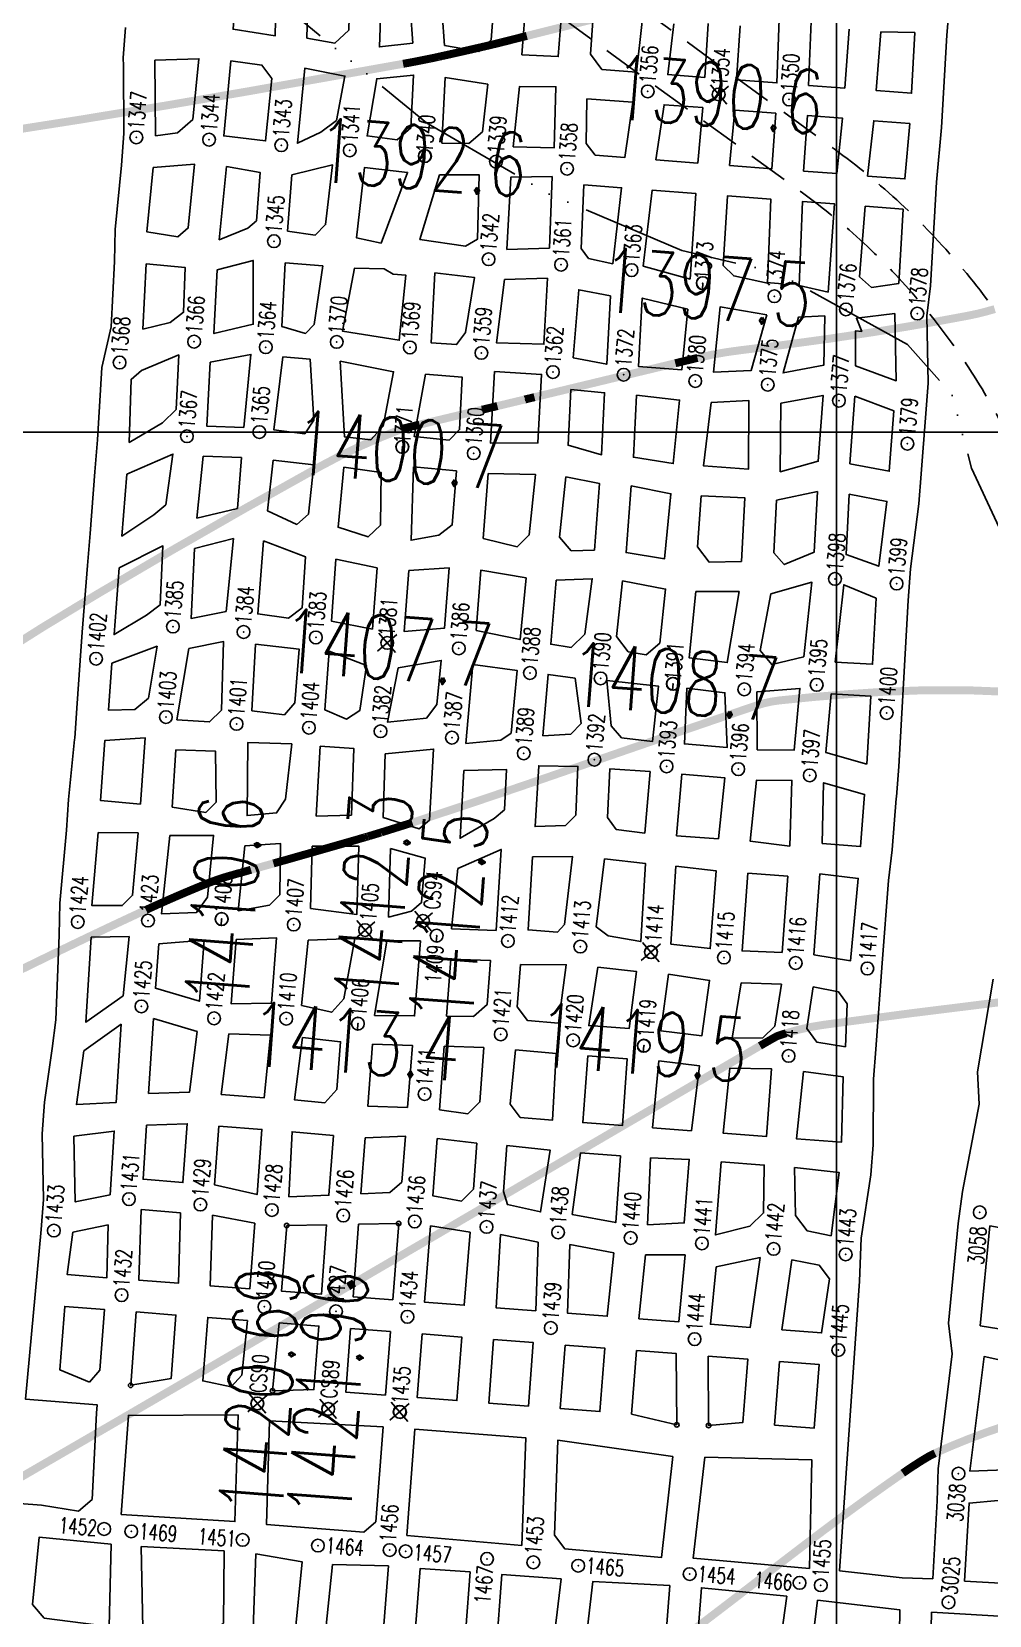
# Model space of a CAD drawing. Header units: inches. Extents: x 10131215 to 10153225, y 3476725 to 3491422.
# Drawn here: x 10139495 to 10140096, y 3483257 to 3484251 of the extents above; entities that cross this region are included whole.
import ezdxf
from ezdxf.enums import TextEntityAlignment as Align

# ---------------------------------------------------------------- set-up
doc = ezdxf.new("R2010")
doc.units = ezdxf.units.IN
doc.header["$LTSCALE"] = 100
doc.header["$MEASUREMENT"] = 0
doc.header["$PDMODE"] = 32
doc.header["$PDSIZE"] = 8
doc.linetypes.add('DASHED2', pattern=[0.375, 0.25, -0.125])
doc.linetypes.add('STREAM', pattern=[1.5, 1, -0.125, 0, -0.125, 0, -0.125, 0, -0.125])
for name, color, linetype in [('ELEVATIONS-UPEER MASON-CONTOURS', 175, 'CONTINUOUS'), ('ELEVATIONS-UPPER MASON-SPOT', 175, 'CONTINUOUS'), ('GRID COORDINATES-VA SOUTH NAD27', 252, 'CONTINUOUS'), ('MINE WORKINGS-ADVANCED-SURVEYED', 7, 'CONTINUOUS'), ('ROADS', 34, 'DASHED2'), ('SPADS-CONTROL SURVEY-LABELS', 230, 'CONTINUOUS'), ('SPADS-CONTROL SURVEY-SYMBOLS', 230, 'CONTINUOUS'), ('SPADS-LABEL', 90, 'CONTINUOUS'), ('SPADS-SYMBOL', 90, 'CONTINUOUS'), ('WATER-SURFACE', 140, 'STREAM')]:
    doc.layers.add(name, color=color, linetype=linetype)
doc.styles.add('LEV', font='SIMPLEX.shx', dxfattribs={"width": 0.7, "height": 40})
doc.styles.add('SP', font='SIMPLEX', dxfattribs={"width": 0.75, "height": 12})

# ---------------------------------------------------------------- blocks, each defined once
blk = doc.blocks.new('CS')
at = {"layer": 'SPADS-CONTROL SURVEY-SYMBOLS'}
for p, q in [((-5.66, 5.66), (5.66, -5.66)), ((5.66, 5.66), (-5.66, -5.66))]:
    blk.add_line(p, q, dxfattribs=at)
blk.add_circle((0, 0), 4, dxfattribs=at)
blk = doc.blocks.new('SS')
at = {"layer": 'SPADS-CONTROL SURVEY-SYMBOLS'}
blk.add_line((0, 0), (0, -4), dxfattribs=at)
blk.add_circle((0, 0), 4, dxfattribs=at)

msp = doc.modelspace()

# ---------------------------------------------------------------- linework, layer by layer
at = {"layer": 'ELEVATIONS-UPEER MASON-CONTOURS', "const_width": 5}
for points in [[(10135978.88, 3483263.25, 0), (10135880.17, 3483248.32, 0.000547)], [(10136147.76, 3483288.54, 0.000001), (10135988.51, 3483264.69, 0.000023)], [(10139483.94, 3483341.56, 0.001029), (10139638.83, 3483431.71, 0.000001), (10139693.52, 3483463.69, 0.000011), (10139697.26, 3483465.88, 0.000007), (10139736.41, 3483488.78, -0.000003), (10139816.89, 3483535.85, -0.000201), (10139871.62, 3483567.83, -0.000137), (10139952, 3483614.73, -0.00249), (10139958.73, 3483618.6, -0.004565), (10139962.42, 3483620.66, -0.043697), (10139963.12, 3483620.97, -0.005924), (10139968.47, 3483622.7, -0.041422), (10139992.28, 3483627.99, -0.006087), (10140156.73, 3483648.4, -0.015926)], [(10138804.87, 3484318.68, 0.000002), (10138743.64, 3484310.02, 0.000372)], [(10137623.41, 3484107.95, 0), (10137609.74, 3484100.71, -0.000133)], [(10138738.73, 3484588.48, -0.000001), (10138730.53, 3484585.1, -0.00003)], [(10139879.33, 3484267.23, -0.000062), (10139805.64, 3484248.76, 0.000811), (10139800.05, 3484247.35, 0.000163), (10139793.57, 3484245.7, -0.000324), (10139790.31, 3484244.87, -0.00003), (10139790.14, 3484244.83, -0.000015), (10139789.8, 3484244.75, -0.002161), (10139787.47, 3484244.16, -0.001292), (10139783.55, 3484243.22, -0.001592), (10139778.97, 3484242.14, -0.000933), (10139771.13, 3484240.34, -0.00042), (10139761.64, 3484238.19, -0.000904), (10139757.22, 3484237.2, -0.000258), (10139752.01, 3484236.04, -0.000776), (10139750.28, 3484235.66), (10139750.23, 3484235.65), (10139750.18, 3484235.64), (10139750.05, 3484235.61, -0.000142), (10139748.54, 3484235.28, -0.00007), (10139745.48, 3484234.62, -0.004365), (10139745, 3484234.52, -0.000263), (10139737.01, 3484232.94, -0.004527), (10139727.99, 3484231.25, -0.000427), (10139632.19, 3484214.24, -0.005775), (10139472.12, 3484187.87, -0.013453)], [(10140099.4, 3484077.27, -0.026973), (10140082.24, 3484073.04, -0.008032), (10140023.79, 3484062.91, -0.009976), (10139940.14, 3484051.5, 0.03032), (10139912.77, 3484046.62, 0.000053), (10139904.42, 3484044.61, -0.000105), (10139900.26, 3484043.6), (10139898.88, 3484043.27, -0.000088), (10139844.86, 3484030.25, -0.000139), (10139810.46, 3484021.98, -0.00002), (10139805.12, 3484020.7, -0.000189), (10139804.56, 3484020.56, -0.000001), (10139804.53, 3484020.55, 0), (10139804.4, 3484020.52, -0.000041), (10139787.21, 3484016.41, -0.000087), (10139778.98, 3484014.44, -0.000105), (10139777.52, 3484014.1, 0.000006), (10139751.36, 3484007.86, 0.000044), (10139738.38, 3484004.77, 0.000061), (10139729.05, 3484002.54, 0.032656), (10139726.9, 3484001.87, 0.005534), (10139714.55, 3483997, 0.029417), (10139676.19, 3483978.66, 0.007752), (10139536.31, 3483898.52, 0.014109), (10139433.33, 3483833.38, -0.02254)], [(10140107.77, 3483837, 0.02876), (10140029.55, 3483837.01, 0.012566), (10139964.39, 3483831.62, 0.05489), (10139949.73, 3483828.39, 0.000755), (10139926.01, 3483820.3, 0.000434), (10139884.82, 3483806.16, 0.000121), (10139821.4, 3483784.3, -0.000542), (10139807.2, 3483779.41, -0.001912), (10139769.19, 3483766.56, -0.00206), (10139733.83, 3483754.9, -0.000033), (10139732.68, 3483754.53, -0.000508), (10139732.61, 3483754.51, -0.001777), (10139729.26, 3483753.44, -0.000649), (10139720.07, 3483750.56, -0.000064), (10139714.94, 3483748.96, -0.000489), (10139714.26, 3483748.75), (10139714.09, 3483748.7), (10139714.07, 3483748.69, -0.000598), (10139712.31, 3483748.15, -0.000549), (10139710.39, 3483747.57, -0.000663), (10139708.68, 3483747.05, -0.00065), (10139706.93, 3483746.52, -0.000117), (10139706.08, 3483746.27, -0.000606), (10139705.92, 3483746.22, -0.000145), (10139705.74, 3483746.17, -0.000399), (10139705.68, 3483746.15, -0.000384), (10139705.47, 3483746.09, -0.000216), (10139705.1, 3483745.98, -0.000078), (10139704.51, 3483745.81, -0.000164), (10139704.24, 3483745.73, -0.000027), (10139704.09, 3483745.69, -0.000012), (10139703.75, 3483745.59, -0.000074), (10139703.46, 3483745.51, -0.000009), (10139701.16, 3483744.84, -0.000213), (10139695.92, 3483743.33, -0.00015), (10139688.51, 3483741.2, -0.00025), (10139682.62, 3483739.51, -0.000187), (10139674.74, 3483737.26, -0.000152), (10139666.63, 3483734.94, -0.000233), (10139661.33, 3483733.44, -0.000102), (10139654.5, 3483731.5, -0.000187), (10139650.79, 3483730.45, -0.000001), (10139647.37, 3483729.49, -0.000005), (10139646.61, 3483729.27), (10139645.95, 3483729.08), (10139639.25, 3483727.19), (10139632.55, 3483725.3), (10139632.5, 3483725.29, 0.000022), (10139630.56, 3483724.74, 0.00001), (10139626.17, 3483723.5, 0.000033), (10139626.05, 3483723.46, 0.000001), (10139621.08, 3483722.06, 0.000092), (10139618.15, 3483721.23, 0.000198), (10139616.79, 3483720.84, 0.005276), (10139616.48, 3483720.75, 0.001441), (10139615.34, 3483720.39, 0.005786), (10139613.71, 3483719.86, 0.003444), (10139610.99, 3483718.92, 0.003864), (10139609.19, 3483718.27, 0.002467), (10139606.38, 3483717.21, 0.005101), (10139602.17, 3483715.54, 0.002687), (10139594.24, 3483712.26, 0.00298), (10139586.27, 3483708.87, 0.002475), (10139576.72, 3483704.67, 0.003287), (10139566.57, 3483700.07, 0.001767), (10139547.79, 3483691.33, 0.002744), (10139515.53, 3483675.96, 0.002011), (10139471.69, 3483654.55, 0.001361)], [(10140104.05, 3483375.54, 0.019278), (10140073.75, 3483364.2, 0.008823), (10140061.91, 3483358.99, 0.023143), (10140057.53, 3483356.72, 0.012241), (10140050.96, 3483352.7, 0.008487), (10140041.72, 3483346.51, 0.005608), (10140012.01, 3483325.36, 0.005355), (10139981.39, 3483302.53, 0.001041), (10139950, 3483278.49, -0.001039), (10139918.55, 3483254.41, -0.000774), (10139901.03, 3483241.11, -0.000508)]]:
    msp.add_lwpolyline(points, format="xyb", dxfattribs=at)
at = {"layer": 'GRID COORDINATES-VA SOUTH NAD27'}
for p, q in [((10140000, 3476730), (10140000, 3490730)), ((10153220, 3484000), (10131220, 3484000))]:
    msp.add_line(p, q, dxfattribs=at)
at = {"layer": 'MINE WORKINGS-ADVANCED-SURVEYED'}
for p, q in [((10139676.45, 3484188.42), (10139686.08, 3484195.64)), ((10139752.28, 3484181.49), (10139769.16, 3484181.2))]:
    msp.add_line(p, q, dxfattribs=at)
at = {"layer": 'MINE WORKINGS-ADVANCED-SURVEYED', "flags": 128}
for points in [[(10140087.35, 3484399.03), (10140085.61, 3484379.11), (10140081.36, 3484330.4), (10140079.62, 3484310.48), (10140070.99, 3484269.07), (10140069.25, 3484249.15)], [(10139751.03, 3484283.15), (10139785.52, 3484276.2), (10139783.24, 3484246.37)], [(10139783.24, 3484246.37), (10139775.65, 3484238.92), (10139753.99, 3484242.81), (10139751.03, 3484283.15)], [(10139802.57, 3484236.87), (10139805.28, 3484272.22), (10139827.83, 3484267.67)], [(10139827.83, 3484267.67), (10139825.39, 3484235.76), (10139802.57, 3484236.87)], [(10139878.03, 3484257.78), (10139847.39, 3484261.16), (10139845.56, 3484237.23), (10139852.85, 3484227.65)], [(10139553.63, 3484253.99), (10139552.24, 3484235.04), (10139552.41, 3484229.97), (10139552.71, 3484187.61), (10139551.25, 3484167.66), (10139547.21, 3484127.16), (10139546.73, 3484107.14), (10139544.69, 3484066.18), (10139538.77, 3484040.54), (10139536.15, 3483995.14), (10139534.57, 3483975.2), (10139531.48, 3483936.32), (10139529.9, 3483916.38), (10139526.58, 3483874.51), (10139525.16, 3483856.57), (10139523.12, 3483826.77), (10139521.82, 3483807.82), (10139521.75, 3483807.09), (10139518.04, 3483769.44), (10139516.71, 3483750.13), (10139512.55, 3483704.31), (10139512.17, 3483684.28), (10139509.98, 3483631.05), (10139507.59, 3483613.18), (10139502.97, 3483579.43), (10139501.43, 3483559.49), (10139502.25, 3483518.3), (10139500.79, 3483499.36)], [(10139852.85, 3484227.65), (10139874.42, 3484226), (10139878.03, 3484257.78)], [(10139897.98, 3484256.37), (10139894.15, 3484224.49), (10139917.41, 3484222.71), (10139919.56, 3484256.62)], [(10139939.5, 3484255.15), (10139937.38, 3484221.19), (10139962.62, 3484219.26), (10139964.14, 3484259.26)], [(10139984.09, 3484257.74), (10139982.57, 3484217.73), (10140005.28, 3484216), (10140008, 3484252.97)], [(10140027.93, 3484251.31), (10140024.99, 3484214.49), (10140047.15, 3484212.79), (10140049.33, 3484250.88)], [(10140049.33, 3484250.88), (10140027.93, 3484251.31)], [(10140059.18, 3484091.86), (10140062.91, 3484157.03), (10140065.94, 3484191.23), (10140069.25, 3484249.15)], [(10139686.08, 3484195.64), (10139691.51, 3484223.57), (10139666.23, 3484228.47), (10139661.65, 3484181.41), (10139676.45, 3484188.42)], [(10139769.16, 3484181.2), (10139777.75, 3484188.56), (10139781.11, 3484218.45), (10139754.47, 3484222.71), (10139752.28, 3484181.49)], [(10139843.42, 3484209.31), (10139842.98, 3484181.26), (10139848.53, 3484173.9)], [(10139843.42, 3484209.31), (10139872.28, 3484207.11), (10139867.28, 3484172.46), (10139848.53, 3484173.9)], [(10139841.36, 3484155.31), (10139839.87, 3484115.32), (10139844.48, 3484109.02), (10139859.69, 3484105.62)], [(10139841.36, 3484155.31), (10139865.12, 3484153.49), (10139859.69, 3484105.62)], [(10139878.63, 3484104.17), (10139884.38, 3484152.02), (10139911.71, 3484149.93), (10139908.29, 3484096.14)], [(10139928.99, 3484104.58), (10139931.74, 3484148.4), (10139958.77, 3484146.33), (10139956.76, 3484093.65)], [(10139976.7, 3484092.13), (10139976.7, 3484092.13), (10139978.71, 3484144.81), (10139998.85, 3484143.27), (10139994.78, 3484087.97)], [(10140014.56, 3484097.49), (10140018.11, 3484141.8), (10140041.9, 3484139.98), (10140039.24, 3484093.38)], [(10139878.63, 3484104.17), (10139908.29, 3484096.14)], [(10139928.99, 3484104.58), (10139935.52, 3484098.07), (10139956.76, 3484093.65)], [(10139976.7, 3484092.13), (10139994.78, 3484087.97)], [(10140014.56, 3484097.49), (10140022.08, 3484090.9), (10140039.24, 3484093.38)], [(10140059.18, 3484091.86), (10140056.73, 3484072.99), (10140057.56, 3484030.76), (10140056.09, 3484011.82), (10140053.16, 3483973.93), (10140051.69, 3483954.99), (10140046.53, 3483914.26), (10140044.99, 3483894.32)], [(10139773.87, 3483875.44), (10139776.77, 3483913.33), (10139805.17, 3483908.61)], [(10139773.87, 3483875.44), (10139801.43, 3483869.75), (10139805.17, 3483908.61)], [(10139824.11, 3483907.16), (10139820.65, 3483866.82), (10139833.42, 3483864.88)], [(10139824.11, 3483907.16), (10139846.71, 3483908.01), (10139842.08, 3483873.26), (10139833.42, 3483864.88)], [(10139999.24, 3483855.61), (10140004.6, 3483904.25), (10140025.05, 3483895.87)], [(10140025.05, 3483895.87), (10140022.7, 3483854.29), (10139999.24, 3483855.61)], [(10140044.99, 3483894.32), (10140039.1, 3483790.1)], [(10139724.91, 3483852.1), (10139751.96, 3483856.73), (10139749.25, 3483828.98)], [(10139795.79, 3483811.09), (10139799.57, 3483850.44), (10139771.69, 3483854.13), (10139767.45, 3483804.52)], [(10139749.25, 3483828.98), (10139742.58, 3483820.46), (10139718.28, 3483817.92), (10139724.91, 3483852.1)], [(10139835.98, 3483845.64), (10139819.02, 3483847.88), (10139815.72, 3483809.43)], [(10139835.98, 3483845.64), (10139839.77, 3483817.06), (10139833.26, 3483810.52), (10139815.72, 3483809.43)], [(10139996.82, 3483835.73), (10139993.39, 3483798.82), (10140019.15, 3483791.58)], [(10139996.82, 3483835.73), (10140021.57, 3483834.34), (10140019.15, 3483791.58)], [(10139795.79, 3483811.09), (10139789.4, 3483806.61), (10139767.45, 3483804.52)], [(10140039.1, 3483790.1), (10140037.69, 3483771.15), (10140037.6, 3483770.06), (10140035.03, 3483737.73), (10140032.62, 3483718.48), (10140028.75, 3483666.62), (10140024.66, 3483612.76), (10140023.22, 3483593.81), (10140023.1, 3483552.7), (10140021.66, 3483533.76), (10140015.63, 3483494.1), (10140014.58, 3483467.1)], [(10139535.59, 3483384.21), (10139532.74, 3483330.05), (10139524.16, 3483322.68), (10139501.09, 3483326.35), (10139473.17, 3483328.49), (10139430.67, 3483332.62), (10139410.71, 3483333.93), (10139364.4, 3483332.91), (10139369, 3483419.82), (10139370.51, 3483439.76), (10139377.57, 3483519.46), (10139379.54, 3483545.38), (10139384.4, 3483583.01), (10139385.93, 3483602.95), (10139383.89, 3483628.73), (10139385.34, 3483647.68), (10139390.15, 3483697.45), (10139391.68, 3483717.4), (10139392, 3483721.56)], [(10139710.09, 3483633.79), (10139735.21, 3483633.56), (10139738.81, 3483680.74)], [(10139710.09, 3483633.79), (10139717.69, 3483680.66), (10139738.81, 3483680.74)], [(10139758, 3483669.24), (10139755.25, 3483633.39), (10139772.13, 3483633.24)], [(10139758, 3483669.24), (10139782.78, 3483668.42), (10139780.7, 3483640.62), (10139772.13, 3483633.24)], [(10140001.97, 3483285.27), (10140041.31, 3483280.71), (10140060.53, 3483280.18), (10140063.32, 3483329.22), (10140063.87, 3483349.24), (10140072.74, 3483421.3), (10140070.3, 3483440.57), (10140076.4, 3483503.28), (10140079.23, 3483523.32), (10140089.64, 3483578.15), (10140088.61, 3483598.35), (10140098.35, 3483656.68)], [(10139708.72, 3483615.84), (10139705.75, 3483576.95), (10139730.81, 3483576.05)], [(10139730.81, 3483576.05), (10139733.79, 3483615.07), (10139708.72, 3483615.84)], [(10139778.7, 3483613.7), (10139753.81, 3483614.46), (10139750.75, 3483574.51)], [(10139778.7, 3483613.7), (10139776.18, 3483579.57), (10139768.61, 3483572.11), (10139750.75, 3483574.51)], [(10139656.26, 3483519.88), (10139658.32, 3483560.84), (10139684.28, 3483558.53)], [(10139684.28, 3483558.53), (10139681.41, 3483521.01), (10139656.26, 3483519.88)], [(10139719.69, 3483522.74), (10139701.54, 3483521.92), (10139704.22, 3483557.01)], [(10139704.22, 3483557.01), (10139729.43, 3483558.1), (10139727.2, 3483529.18), (10139719.69, 3483522.74)], [(10139563.48, 3483512), (10139562.01, 3483467.65), (10139586.93, 3483465.72), (10139588.35, 3483509.98)], [(10139563.48, 3483512), (10139588.35, 3483509.98)], [(10139608.3, 3483508.51), (10139606.87, 3483464.18), (10139631.8, 3483462.26), (10139634.97, 3483503.43)], [(10139608.3, 3483508.51), (10139634.97, 3483503.43)], [(10139535.59, 3483384.21), (10139535.91, 3483389.42), (10139491.04, 3483392.88), (10139500.79, 3483499.36)], [(10139520.73, 3483497.82), (10139517.14, 3483471.11), (10139542.06, 3483469.19), (10139542.81, 3483502.32)], [(10139520.73, 3483497.82), (10139542.81, 3483502.32)], [(10139654.91, 3483501.93), (10139651.74, 3483460.72), (10139676.67, 3483458.8), (10139679.99, 3483502.4)], [(10139654.91, 3483501.93), (10139679.99, 3483502.4)], [(10139700.08, 3483502.78), (10139696.61, 3483457.26), (10139721.54, 3483455.34), (10139725.21, 3483503.26)], [(10139700.08, 3483502.78), (10139725.21, 3483503.26)], [(10139745.15, 3483501.72), (10139741.48, 3483453.8), (10139766.4, 3483451.87), (10139770.13, 3483497.79)], [(10139745.15, 3483501.72), (10139770.13, 3483497.79)], [(10139789.07, 3483496.39), (10139786.34, 3483450.34), (10139811.27, 3483448.41), (10139812.8, 3483491.57)], [(10139789.07, 3483496.39), (10139812.8, 3483491.57)], [(10139832.74, 3483490.01), (10139831.21, 3483446.87), (10139856.14, 3483444.95), (10139860.19, 3483484.84)], [(10139832.74, 3483490.01), (10139860.19, 3483484.84)], [(10139880.14, 3483483.47), (10139876.08, 3483443.41), (10139901.01, 3483441.49), (10139905, 3483483.5)], [(10139880.14, 3483483.47), (10139905, 3483483.5)], [(10139924.48, 3483475.98), (10139920.95, 3483439.95), (10139945.87, 3483438.02), (10139952.17, 3483481.9)], [(10139924.48, 3483475.98), (10139952.17, 3483481.9)], [(10139972.11, 3483480.36), (10139965.82, 3483436.49), (10139990.74, 3483434.56), (10139995.63, 3483468.54)], [(10139972.11, 3483480.36), (10139989.26, 3483477.05), (10139995.63, 3483468.54)], [(10140014.58, 3483467.1), (10140006.46, 3483352.65), (10140001.97, 3483285.27)], [(10139531.06, 3483403.61), (10139512.52, 3483411.29), (10139515.6, 3483451.17), (10139540.52, 3483449.25), (10139537.65, 3483411.13)], [(10139620.09, 3483400.66), (10139602.26, 3483404.36), (10139605.33, 3483444.24), (10139630.26, 3483442.32), (10139626.83, 3483408.05)], [(10139537.65, 3483411.13), (10139531.06, 3483403.61)], [(10139620.09, 3483400.66), (10139626.83, 3483408.05)], [(10139710.95, 3483315.92), (10139703.42, 3483309.49), (10139642.27, 3483314.21), (10139644.16, 3483379.27)], [(10139644.16, 3483379.27), (10139715.38, 3483375.57), (10139710.95, 3483315.92)], [(10139730.34, 3483307.39), (10139735.32, 3483374.03), (10139805.12, 3483368.65), (10139802.56, 3483301.05)], [(10139823.11, 3483307.51), (10139825.06, 3483367.11), (10139897.32, 3483356.89)], [(10139823.11, 3483307.51), (10139829.48, 3483299.01), (10139890.14, 3483293.52), (10139897.32, 3483356.89)], [(10139917.32, 3483356.44), (10139910.14, 3483293.08), (10139983.03, 3483286.72)], [(10139917.32, 3483356.44), (10139984.59, 3483354.8), (10139983.03, 3483286.72)], [(10139730.34, 3483307.39), (10139802.56, 3483301.05)]]:
    msp.add_lwpolyline(points, dxfattribs=at)
for points in [[(10139648.61, 3484287.95), (10139647.7, 3484248.9), (10139621.23, 3484253), (10139623.71, 3484287.91)], [(10139694.7, 3484285.52), (10139693.93, 3484252.47), (10139685.21, 3484244.17), (10139667.65, 3484247.42), (10139668.55, 3484286.46)], [(10139731.09, 3484284.66), (10139734.05, 3484244.32), (10139713.11, 3484241.83), (10139714.63, 3484283.85)], [(10139572.19, 3484233.58), (10139599.86, 3484234.46), (10139596.08, 3484196.37), (10139586.47, 3484188.03), (10139572.65, 3484186.15)], [(10139619.81, 3484233.05), (10139615.4, 3484185.98), (10139641.7, 3484182.89), (10139645.69, 3484221.98), (10139639.31, 3484230.48)], [(10139724.36, 3484183.61), (10139732.94, 3484190.98), (10139734.53, 3484224.23), (10139711.44, 3484221.9), (10139705.34, 3484186)], [(10139797.08, 3484179.06), (10139822.77, 3484178.51), (10139823.94, 3484216.82), (10139801.05, 3484216.92)], [(10139916.2, 3484203.75), (10139912.92, 3484168.97), (10139886.66, 3484170.98), (10139891.88, 3484205.61)], [(10139932.93, 3484167.44), (10139936.19, 3484202.22), (10139961.9, 3484200.26), (10139959.49, 3484165.41)], [(10139979.43, 3484163.89), (10139981.84, 3484198.73), (10140003.89, 3484197.05), (10140000.25, 3484162.3)], [(10140046.06, 3484193.82), (10140042.99, 3484159.03), (10140019.63, 3484160.82), (10140023.48, 3484195.55)], [(10139571.19, 3484166.2), (10139567.16, 3484125.68), (10139586.67, 3484122.72), (10139593.09, 3484128.26), (10139597.1, 3484168.23)], [(10139617.05, 3484166.81), (10139612.6, 3484120.81), (10139630.5, 3484128.16), (10139635.87, 3484132.76), (10139638.22, 3484163.1)], [(10139658.17, 3484161.61), (10139655.43, 3484126.25), (10139672.89, 3484123.74), (10139679.35, 3484130.32), (10139683.74, 3484167.74)], [(10139714.3, 3484118.76), (10139730.82, 3484163.06), (10139703.67, 3484166.07), (10139698.83, 3484121.98)], [(10139750.77, 3484161.55), (10139775.69, 3484161.64), (10139774.6, 3484121.15), (10139767.24, 3484116.69), (10139738.54, 3484120.88)], [(10139821.65, 3484160.55), (10139795.63, 3484160.12), (10139793.17, 3484114.71), (10139819.84, 3484115.57)], [(10139566.67, 3484105.66), (10139564.63, 3484064.7), (10139581.69, 3484068.94), (10139590.18, 3484075.33), (10139591.25, 3484103.33)], [(10139611.2, 3484101.86), (10139609.25, 3484061.89), (10139633.91, 3484067.72), (10139633.96, 3484107.83)], [(10139653.91, 3484106.31), (10139651.86, 3484066.35), (10139666.7, 3484062.01), (10139672.09, 3484067.66), (10139677.59, 3484104.37)], [(10139716.04, 3484102.58), (10139721.79, 3484099.12), (10139729.77, 3484098.49), (10139725.58, 3484057.7), (10139689.85, 3484063.45), (10139697.55, 3484103.02)], [(10139747.95, 3484100.08), (10139745.52, 3484056.14), (10139761.52, 3484054.95), (10139767.11, 3484062.54), (10139772.77, 3484097.21)], [(10139818.66, 3484096.61), (10139791.72, 3484095.77), (10139786.68, 3484056.03), (10139816.37, 3484055.19)], [(10139858.16, 3484085.67), (10139855.88, 3484042.7), (10139834.78, 3484046.76), (10139838.25, 3484089.37)], [(10139906.84, 3484077.19), (10139902.91, 3484039.1), (10139875.82, 3484041.2), (10139878.11, 3484084.15)], [(10139956.24, 3484073.63), (10139946.56, 3484038.8), (10139922.86, 3484037.62), (10139927.01, 3484078.66)], [(10139992.64, 3484073.09), (10139976.18, 3484072.11), (10139966.5, 3484037.26), (10139992.09, 3484042.06)], [(10140036.79, 3484074.52), (10140012.58, 3484071.57), (10140015.96, 3484063.29), (10140011.97, 3484063.59), (10140012.09, 3484041.62), (10140037.62, 3484032.31)], [(10139563.7, 3484038.69), (10139557.27, 3484033.15), (10139556.09, 3483993.55), (10139576.87, 3484005.79), (10139585.51, 3484014.18), (10139587.2, 3484048.48)], [(10139606.92, 3484044.01), (10139604.8, 3484003.73), (10139627.96, 3484002.96), (10139632.46, 3484048.77)], [(10139652.4, 3484047.25), (10139646.9, 3484001.46), (10139666.25, 3483998.91), (10139671.87, 3484007.54), (10139669.6, 3484045.78)], [(10139688.56, 3484044.49), (10139691.19, 3483997.15), (10139707.76, 3483995.27), (10139715.43, 3484003.71), (10139722.03, 3484037.91)], [(10139741.97, 3484036.35), (10139734.99, 3483997.2), (10139756.94, 3483995.08), (10139763.46, 3484001.6), (10139764.98, 3484034.62)], [(10139785.3, 3484038.09), (10139782.87, 3483993.1), (10139812.64, 3483993.29), (10139814.92, 3484036.24)], [(10139833.26, 3484026.82), (10139831.59, 3483991.84), (10139852.58, 3483985.79), (10139854.52, 3484024.75)], [(10139874.47, 3484023.25), (10139872.53, 3483984.28), (10139897.56, 3483980.33), (10139901.51, 3484020.15)], [(10139965.04, 3484018.32), (10139964.74, 3483975.21), (10139988.6, 3483981.74), (10139991.68, 3484023.06)], [(10140011.67, 3484022.62), (10140008.54, 3483980.18), (10140033.22, 3483975.48), (10140036.15, 3484013.36)], [(10139921.46, 3484018.67), (10139916.51, 3483978.93), (10139944.8, 3483976.75), (10139945.1, 3484019.85)], [(10139554.51, 3483973.62), (10139551.42, 3483934.74), (10139571.61, 3483948.02), (10139579.11, 3483954.49), (10139583.45, 3483986.25)], [(10139602.4, 3483984.86), (10139598.54, 3483946.03), (10139623.94, 3483952.12), (10139626.46, 3483984.02)], [(10139646.4, 3483982.44), (10139642.88, 3483950.62), (10139661.22, 3483942.12), (10139668.7, 3483948.61), (10139671.89, 3483979.46)], [(10139690.84, 3483978.12), (10139687.16, 3483940.29), (10139706.11, 3483934.22), (10139713.7, 3483941.66), (10139714.22, 3483974.72)], [(10139734.54, 3483978.18), (10139733.03, 3483932.16), (10139750.37, 3483935.41), (10139758.88, 3483941.78), (10139761.48, 3483975.68)], [(10139781.42, 3483974.15), (10139778.29, 3483933.27), (10139799.63, 3483928.09), (10139807.22, 3483935.53), (10139811.12, 3483973.35)], [(10139830.06, 3483971.9), (10139826.17, 3483934.09), (10139833.54, 3483925.5), (10139848.06, 3483925.96), (10139851.23, 3483967.84)], [(10139871.17, 3483966.33), (10139868.01, 3483924.45), (10139892.14, 3483920.56), (10139896.16, 3483961.38)], [(10139962.36, 3483957.34), (10139960.83, 3483924.36), (10139967.27, 3483916.85), (10139986.15, 3483924.75), (10139988.11, 3483962.72)], [(10139915.11, 3483959.98), (10139912.75, 3483928.06), (10139920.06, 3483918.5), (10139940.35, 3483918.91), (10139942.42, 3483958.88)], [(10140008.05, 3483961.16), (10140006.09, 3483923.19), (10140026.59, 3483915.81), (10140031.75, 3483956.53)], [(10139597.14, 3483927.08), (10139594.9, 3483883.13), (10139616.82, 3483887.47), (10139621.45, 3483933.25)], [(10139549.84, 3483914.8), (10139546.52, 3483872.93), (10139566.98, 3483885.19), (10139575.47, 3483891.58), (10139577.19, 3483928.56)], [(10139640.39, 3483931.76), (10139636.76, 3483885.9), (10139656.05, 3483883.34), (10139664.53, 3483889.76), (10139666.79, 3483921.68)], [(10139685.74, 3483920.34), (10139682.99, 3483881.43), (10139708.71, 3483876.41), (10139711.64, 3483914.74)], [(10139731.58, 3483913.21), (10139728.65, 3483874.88), (10139753.93, 3483876.96), (10139756.82, 3483914.86)], [(10139865.65, 3483906.58), (10139862.02, 3483871.75), (10139869.32, 3483862.17), (10139880.65, 3483860.25), (10139889.22, 3483867.63), (10139892.73, 3483901.47)], [(10139958.84, 3483898.44), (10139952.09, 3483862.85), (10139959.46, 3483854.26), (10139979.54, 3483859.02), (10139984.66, 3483905.81)], [(10139911.68, 3483900.07), (10139907.58, 3483858.25), (10139931.46, 3483855.41), (10139938.9, 3483899.97)], [(10139545.09, 3483854.99), (10139573.56, 3483865.65), (10139568.15, 3483833.12), (10139559.48, 3483825.84), (10139543.08, 3483825.4)], [(10139593.5, 3483864.18), (10139615.33, 3483868.53), (10139614.06, 3483825.57), (10139606.48, 3483818.11), (10139586.03, 3483819.51)], [(10139635.27, 3483866.96), (10139662.69, 3483863.82), (10139660.1, 3483830.17), (10139653.49, 3483822.66), (10139633.08, 3483825.14)], [(10139681.64, 3483862.48), (10139704.96, 3483853.63), (10139700.79, 3483825.27), (10139692.36, 3483819.9), (10139678.81, 3483825.7)], [(10139855.92, 3483844.13), (10139888.23, 3483840.63), (10139884.65, 3483805.91), (10139865.18, 3483808.15), (10139858.71, 3483815.65)], [(10139906.18, 3483839.3), (10139930, 3483836.46), (10139931.36, 3483802.01), (10139904.59, 3483804.27)], [(10139950.1, 3483836.92), (10139977.11, 3483839.14), (10139973.44, 3483800.29), (10139950.31, 3483800.6)], [(10139563.19, 3483766.39), (10139565.97, 3483808.21), (10139540.77, 3483806.51), (10139538.04, 3483768.71)], [(10139654.23, 3483769.54), (10139658.08, 3483804.25), (10139630.59, 3483805.27), (10139630.01, 3483759.28), (10139648.55, 3483760.96)], [(10139610.59, 3483767.76), (10139610.12, 3483799.79), (10139585.38, 3483800.5), (10139583.12, 3483764.65), (10139604.08, 3483761.23)], [(10139695.63, 3483759.57), (10139696.97, 3483801.49), (10139676.02, 3483802.85), (10139673.47, 3483759.01)], [(10139744.59, 3483756.52), (10139747.12, 3483801.06), (10139716.76, 3483797.97), (10139715.58, 3483758.05), (10139738.15, 3483750.99)], [(10139791.65, 3483763.01), (10139792.89, 3483788.25), (10139766.15, 3483787.57), (10139763.78, 3483745.03), (10139785.18, 3483757.53)], [(10139836.36, 3483759.52), (10139837.76, 3483790.13), (10139813.15, 3483790.58), (10139810.84, 3483752.38), (10139829.86, 3483752.98)], [(10139879.77, 3483748.25), (10139883.09, 3483786.98), (10139857.71, 3483788.65), (10139856.3, 3483758.04), (10139861.77, 3483750.61)], [(10139925.95, 3483744.65), (10139929.95, 3483783.06), (10139903.03, 3483785.33), (10139899.7, 3483746.61)], [(10139970.87, 3483740.21), (10139972.04, 3483781.35), (10139949.89, 3483781.57), (10139945.9, 3483743.16)], [(10139991.03, 3483741.72), (10140015.16, 3483739.84), (10140017.74, 3483772.64), (10139991.98, 3483779.87)], [(10139536.66, 3483748.76), (10139532.5, 3483702.93), (10139551.63, 3483702.82), (10139558.21, 3483709.27), (10139561.63, 3483748.46)], [(10139581.56, 3483746.72), (10139576.27, 3483697.66), (10139598.37, 3483698.47), (10139605.1, 3483707.99), (10139609.02, 3483746.82)], [(10139628.59, 3483740.34), (10139624.52, 3483699.52), (10139644.03, 3483703.05), (10139650.56, 3483709.56), (10139651.06, 3483741.7)], [(10139671, 3483740.15), (10139669.95, 3483701.03), (10139698.89, 3483697.14), (10139700.17, 3483740.17)], [(10139720.11, 3483738.64), (10139718.83, 3483695.61), (10139733.2, 3483699.22), (10139739.64, 3483704.74), (10139741.77, 3483732.66)], [(10139762.33, 3483726.08), (10139758.44, 3483688.27), (10139786.35, 3483687.19), (10139789.58, 3483738.1)], [(10139809.26, 3483733.45), (10139806.44, 3483687.52), (10139824.89, 3483686.16), (10139829.25, 3483690.85), (10139834.43, 3483733.59)], [(10139854.38, 3483732.11), (10139849.2, 3483689.37), (10139856.81, 3483683.79), (10139877.17, 3483680.24), (10139880.2, 3483729.15)], [(10139899.13, 3483727.59), (10139896.1, 3483678.67), (10139920.83, 3483675.84), (10139924.46, 3483724.7)], [(10139944.41, 3483723.22), (10139940.77, 3483674.35), (10139965.92, 3483673.39), (10139969.46, 3483721.26)], [(10139989.63, 3483722.78), (10139985.87, 3483671.91), (10140008.81, 3483668.11), (10140013.67, 3483719.89)], [(10139532.12, 3483682.91), (10139528.92, 3483629.58), (10139552.16, 3483646.24), (10139555.95, 3483683.37)], [(10139574.62, 3483678.73), (10139572.51, 3483650.93), (10139600.1, 3483642.7), (10139603.08, 3483681.07)], [(10139623.17, 3483681.57), (10139620.04, 3483641.23), (10139645.32, 3483641.52), (10139648.46, 3483682.64)], [(10139668.4, 3483681.09), (10139664.27, 3483640.1), (10139683.17, 3483635.85), (10139690.84, 3483644.29), (10139697.74, 3483682.18)], [(10139801.63, 3483665.85), (10139799.65, 3483639.22), (10139806.04, 3483630.73), (10139825.57, 3483628.92), (10139830.39, 3483665.7)], [(10139850.34, 3483664.22), (10139844.51, 3483627.44), (10139869.87, 3483625.57), (10139874.61, 3483661.38)], [(10139894.54, 3483659.74), (10139889.82, 3483624.2), (10139915.61, 3483621.1), (10139920.34, 3483655.82)], [(10139940.28, 3483654.33), (10139934.56, 3483619.64), (10139953.82, 3483619.7), (10139961.42, 3483627.14), (10139965.44, 3483653.37)], [(10139985.39, 3483651.89), (10139981.36, 3483625.59), (10139987.72, 3483617.08), (10140005.71, 3483614.2), (10140006.8, 3483641.18), (10140001.34, 3483648.61)], [(10139527.53, 3483611.63), (10139522.91, 3483577.89), (10139547.8, 3483579.16), (10139551, 3483628.28)], [(10139571.28, 3483631.97), (10139568.21, 3483584.85), (10139593.91, 3483585.77), (10139598.71, 3483623.75)], [(10139618.65, 3483622.28), (10139613.86, 3483584.31), (10139640.87, 3483582.21), (10139644.82, 3483621.5)], [(10139664.76, 3483620.01), (10139659.82, 3483580.79), (10139678.83, 3483579.01), (10139686.49, 3483587.45), (10139688.78, 3483617.36)], [(10139798.65, 3483612.22), (10139795.13, 3483578.17), (10139801.52, 3483569.67), (10139821.81, 3483568.1), (10139824.09, 3483609.98)], [(10139844.03, 3483608.42), (10139840.75, 3483566.62), (10139865.68, 3483564.65), (10139868.57, 3483606.62)], [(10139888.52, 3483605.24), (10139884.63, 3483563.35), (10139909, 3483561.43), (10139914.15, 3483602.15)], [(10139933.1, 3483600.69), (10139928.94, 3483559.89), (10139956.05, 3483557.83), (10139959.33, 3483600.22)], [(10139979.27, 3483598.67), (10139974.99, 3483556.37), (10140003.16, 3483554.22), (10140004.27, 3483595.26)], [(10139566.92, 3483564.89), (10139564.71, 3483530.96), (10139589.74, 3483528.93), (10139592.45, 3483565.83)], [(10139521.37, 3483557.95), (10139522.19, 3483516.76), (10139544.04, 3483521.28), (10139546.63, 3483561.2)], [(10139612.4, 3483564.36), (10139609.69, 3483527.46), (10139636.31, 3483521.38), (10139639.38, 3483562.26)], [(10139749.37, 3483556.56), (10139746.61, 3483520.67), (10139764.55, 3483517.26), (10139772.12, 3483524.72), (10139774.26, 3483553.64)], [(10139793.21, 3483552.24), (10139791.07, 3483523.32), (10139793.47, 3483515.12), (10139814.29, 3483510.51), (10139820.32, 3483549.16)], [(10139839.27, 3483547.67), (10139834.23, 3483508.95), (10139861.49, 3483503.79), (10139864.38, 3483545.7)], [(10139883.33, 3483544.39), (10139881.45, 3483502.42), (10139904.54, 3483503.6), (10139907.62, 3483543.48)], [(10139927.56, 3483541.94), (10139924.02, 3483496.08), (10139945.66, 3483501.47), (10139954.34, 3483509.82), (10139954.66, 3483539.89)], [(10139973.6, 3483538.42), (10139974.28, 3483508.28), (10139981.56, 3483498.69), (10139996.69, 3483495.54), (10140001.71, 3483535.28)], [(10139560.47, 3483447.71), (10139585.39, 3483445.78), (10139582.31, 3483405.9), (10139556.98, 3483401.63)], [(10139650.2, 3483440.78), (10139675.13, 3483438.86), (10139672.05, 3483398.98), (10139645.97, 3483398.18)], [(10139695.07, 3483437.32), (10139720, 3483435.4), (10139716.92, 3483395.51), (10139691.99, 3483397.44)], [(10139739.94, 3483433.86), (10139764.86, 3483431.93), (10139761.79, 3483392.05), (10139736.86, 3483393.97)], [(10139784.81, 3483430.39), (10139809.73, 3483428.47), (10139806.65, 3483388.59), (10139781.73, 3483390.51)], [(10139829.67, 3483426.93), (10139854.6, 3483425.01), (10139851.52, 3483385.13), (10139826.6, 3483387.05)], [(10139874.54, 3483423.47), (10139899.47, 3483421.55), (10139899.77, 3483376.84), (10139871.46, 3483383.59)], [(10139919.41, 3483420.01), (10139944.34, 3483418.08), (10139941.26, 3483378.2), (10139919.77, 3483376.39)], [(10139964.28, 3483416.54), (10139989.2, 3483414.62), (10139986.13, 3483374.74), (10139961.2, 3483376.66)], [(10139624.45, 3483383.16), (10139622.36, 3483316.11), (10139551.08, 3483320.63), (10139555.53, 3483382.69)], [(10139544.67, 3483301.88), (10139499.56, 3483306.41), (10139495.31, 3483264), (10139502.68, 3483255.41), (10139543.48, 3483250.28)], [(10139563.61, 3483300.4), (10139564.62, 3483249.19), (10139606.7, 3483245), (10139615.28, 3483252.37), (10139615.58, 3483297.67)], [(10139635.49, 3483295.77), (10139633.62, 3483242.94), (10139659.81, 3483242.26), (10139664.68, 3483290.73)], [(10139683.62, 3483289.22), (10139678.75, 3483240.75), (10139707.49, 3483232.94), (10139715.33, 3483243.36), (10139718.82, 3483288.23)], [(10139770.08, 3483284.47), (10139738.76, 3483286.67), (10139734.41, 3483230.84), (10139759.46, 3483237.14), (10139767.35, 3483248.57)], [(10139827.25, 3483280.14), (10139790.02, 3483282.95), (10139786.38, 3483235.09), (10139821.42, 3483231.33)], [(10139895.34, 3483276.06), (10139847.19, 3483278.58), (10139841.36, 3483229.76), (10139891.42, 3483224.98)], [(10139968.83, 3483269.35), (10139915.28, 3483274.53), (10139911.98, 3483231.43), (10139919.34, 3483222.84), (10139962.07, 3483219.59)], [(10139988.08, 3483266.73), (10140039.78, 3483260.77), (10140039.16, 3483217.23), (10140030.77, 3483211.78), (10139981.88, 3483215.09)], [(10140059.72, 3483259.24), (10140058.71, 3483209.89), (10140102.14, 3483209.01), (10140110.54, 3483214.43), (10140112.92, 3483256.08)]]:
    msp.add_lwpolyline(points, close=True, dxfattribs=at)
at = {"layer": 'MINE WORKINGS-ADVANCED-SURVEYED'}
for points in [[(10140090.23, 3483438.95), (10140096.33, 3483501.66), (10140144.78, 3483493.03), (10140134.66, 3483431.93)], [(10140083.81, 3483347.69), (10140128.32, 3483349.35), (10140133.33, 3483403.95), (10140125.02, 3483412.67), (10140092.68, 3483419.68)], [(10140080.47, 3483278.63), (10140083.26, 3483327.67), (10140119.79, 3483330.99), (10140127.11, 3483322.36), (10140125.34, 3483276.27)]]:
    msp.add_lwpolyline(points, close=True, dxfattribs=at)
for centre in [(10139654.91, 3483501.93), (10139725.21, 3483503.26), (10139556.98, 3483401.63), (10139645.97, 3483398.18), (10139899.77, 3483376.84), (10139919.77, 3483376.39)]:
    msp.add_circle(centre, 1.43, dxfattribs=at)
at = {"layer": 'ROADS', "flags": 128}
for points in [[(10139542.35, 3484509.65), (10139998.68, 3484177.78, -0.119565), (10140136.85, 3484015.1, -0.119565)], [(10139522.38, 3484482.15), (10139978.7, 3484150.29, -0.119565), (10140106.49, 3483999.82, 1.325345)]]:
    msp.add_lwpolyline(points, format="xyb", dxfattribs=at)
at = {"layer": 'SPADS-SYMBOL'}
for p in [(10139881.57, 3484213.93), (10139926.11, 3484212.06), (10139970.3, 3484208.86), (10139560.52, 3484185.04), (10139606.19, 3484183.64), (10139651.51, 3484180.17), (10139694.52, 3484176.89), (10139741.61, 3484173.29), (10139786.33, 3484169.87), (10139830.94, 3484165.37), (10139646.9, 3484119.9), (10139781.64, 3484108.59), (10139827.18, 3484105.11), (10139871.4, 3484101.73), (10139916.09, 3484093.55), (10139961.12, 3484085.31), (10140005.96, 3484077.1), (10140050.81, 3484074.46), (10139596.81, 3484056.81), (10139641.81, 3484053.37), (10139686.36, 3484056.68), (10139732.23, 3484053.18), (10139777.15, 3484049.75), (10139550.01, 3484043.73), (10139822.03, 3484037.72), (10139866.38, 3484036.04), (10139911.4, 3484032.11), (10139956.88, 3484029.83), (10140001.59, 3484019.81), (10139637.74, 3484000.09), (10139592.28, 3483997.45), (10139727.46, 3483990.77), (10140044.57, 3483992.79), (10139772.33, 3483986.78), (10139999.12, 3483907.88), (10140037.76, 3483904.93), (10139583.47, 3483877.97), (10139627.82, 3483874.58), (10139673.21, 3483871.11), (10139718.05, 3483867.68), (10139762.96, 3483864.25), (10139535.26, 3483857.78), (10139807.6, 3483848.83), (10139851.99, 3483845.44), (10139897.33, 3483841.98), (10139987.63, 3483841.39), (10139942.18, 3483838.55), (10139579.12, 3483821.13), (10140031.56, 3483823.72), (10139623.41, 3483816.86), (10139668.88, 3483814.45), (10139713.81, 3483812.25), (10139758.68, 3483808.21), (10139803.74, 3483798.4), (10139848.09, 3483794.39), (10139893.37, 3483790.16), (10139938.35, 3483788.46), (10139983.28, 3483784.54), (10139523.74, 3483692.52), (10139567.84, 3483693.39), (10139614.08, 3483694.29), (10139659.37, 3483690.87), (10139704.14, 3483687.41), (10139749.07, 3483683.98), (10139793.8, 3483680.56), (10139839.24, 3483677.09), (10139883.63, 3483673.69), (10139929.41, 3483670.2), (10139974.43, 3483666.75), (10140019.46, 3483663.31), (10139563.73, 3483639.49), (10139609.32, 3483632), (10139654.6, 3483631.81), (10139699.65, 3483628.71), (10139789.32, 3483621.95), (10139834.74, 3483618.19), (10139879.14, 3483614.92), (10139969.98, 3483608.43), (10139741.46, 3483584.45), (10139555.86, 3483518.52), (10139600.73, 3483515.09), (10139645.59, 3483511.67), (10139690.44, 3483508.24), (10139735.31, 3483504.5), (10140089.98, 3483510.21), (10139508.74, 3483498.76), (10139780.37, 3483501.05), (10139825.29, 3483497.62), (10139870.83, 3483494.14), (10139915.56, 3483490.72), (10139960.59, 3483487.28), (10140005.8, 3483483.83), (10139551.26, 3483458.25), (10139640.95, 3483450.91), (10139685.85, 3483448.07), (10139730.74, 3483444.64), (10139820.71, 3483437.61), (10139910.97, 3483430.62), (10140001.21, 3483423.77), (10139636.43, 3483390.25), (10139680.94, 3483386.82), (10139726.06, 3483384.83), (10140076.65, 3483346.25), (10139540.33, 3483311.43), (10139557.31, 3483309.93), (10139627.26, 3483304.6), (10139674.51, 3483301), (10139719.57, 3483298.21), (10139729.54, 3483297.43), (10139780.71, 3483292.7), (10139809.75, 3483290.49), (10139837.9, 3483288.35), (10139907.9, 3483283.13), (10139976.86, 3483277.63), (10139990.22, 3483276.15), (10140070.39, 3483265.38)]:
    msp.add_point(p, dxfattribs=at)
at = {"layer": 'WATER-SURFACE', "flags": 128}
msp.add_lwpolyline([(10139091.8, 3484845.92), (10139118.34, 3484789.15), (10139188.55, 3484709.62), (10139224.15, 3484637.25), (10139270.03, 3484569.26), (10139363.95, 3484468.21), (10139478.44, 3484375.91), (10139656.86, 3484264.61), (10139742.65, 3484194.14), (10139820.01, 3484149.24), (10139902.97, 3484114.02), (10139962.21, 3484100.32), (10140044.56, 3484055.12), (10140072.64, 3484023.31), (10140084.83, 3483977.45), (10140142.28, 3483853.62), (10140198.76, 3483794.99), (10140237.13, 3483767.55), (10140290.46, 3483739.18), (10140370.28, 3483734.22), (10140426.08, 3483745.79), (10140456.01, 3483743.94), (10140569.82, 3483721.84), (10140769.74, 3483647.66), (10141127.41, 3483382.85)], dxfattribs=at)

# ---------------------------------------------------------------- block references
at = {"layer": 'SPADS-CONTROL SURVEY-SYMBOLS', "xscale": 1.000028516851045, "yscale": 1.000028516851045, "zscale": 1.000028516851045}
for name, p, rotation in [('CS', (10139926.11, 3484212.06), 355.6010255910282), ('SS', (10139741.73, 3484173.31), 355.6010253031089), ('SS', (10139916.24, 3484093.57), 355.6010255845442), ('SS', (10139727.55, 3483990.71), 355.6010252947574), ('CS', (10139718.05, 3483867.68), 355.6010252892052), ('SS', (10139897.52, 3483842.08), 355.6010255743099), ('SS', (10139614.09, 3483694.36), 355.6010251384947), ('CS', (10139740.47, 3483693.12), 355.6010253379835), ('CS', (10139704.14, 3483687.41), 355.6010252810947), ('SS', (10139749.08, 3483683.93), 355.6010253522641), ('CS', (10139883.59, 3483673.53), 355.6010255652707), ('SS', (10139699.6, 3483628.64), 355.6010252784507), ('SS', (10139879.04, 3483614.68), 355.6010255626068), ('CS', (10139636.51, 3483390.22), 355.601025197218), ('CS', (10139681.02, 3483386.79), 355.6010252676958), ('CS', (10139725.78, 3483385.01), 355.6010253384472)]:
    msp.add_blockref(name, p, dxfattribs=dict(at, rotation=rotation))

# ---------------------------------------------------------------- texts
at = {"layer": 'ELEVATIONS-UPPER MASON-SPOT', "style": 'LEV', "width": 0.7}
for s, rotation, p in [('1390.6', 355.60109, (10139926.04, 3484211.87)), ('1392.6', 355.60109, (10139739.9, 3484172.48)), ('1397.5', 355.60109, (10139918.73, 3484090.91)), ('1400.7', 355.60109, (10139725.78, 3483988.94)), ('1407.7', 355.60109, (10139718.33, 3483864.68)), ('1408.7', 355.60109, (10139898.53, 3483843.48)), ('1410.6', 85.60109, (10139615.65, 3483706.2)), ('1412.3', 85.60109, (10139709.51, 3483707.94)), ('1412.5', 85.60109, (10139756.52, 3483695.64)), ('1413.4', 355.60109, (10139698.05, 3483617.56)), ('1419.5', 355.60109, (10139878.35, 3483617)), ('1420.69', 85.60109, (10139638.04, 3483398.5)), ('1421.96', 85.60109, (10139680.81, 3483396.42))]:
    msp.add_text(s, height=40.001, rotation=rotation, dxfattribs=at).set_placement(p, align=Align.MIDDLE)
at = {"layer": 'SPADS-CONTROL SURVEY-LABELS', "style": 'SP', "width": 0.7}
for s, rotation, p in [('1354', 85.67721, (10139927.41, 3484229.21)), ('1340', 85.67721, (10139742.25, 3484187.34)), ('1373', 85.67721, (10139916.8, 3484107.75)), ('1371', 85.67721, (10139728.25, 3484004.81)), ('1381', 85.67721, (10139718.49, 3483883.96)), ('1391', 85.67721, (10139898.25, 3483856.16)), ('1408', 85.67721, (10139614.87, 3483710.08)), ('1405', 85.67721, (10139706.86, 3483704.99)), ('CS94', 85.67721, (10139746.81, 3483712.48)), ('1414', 85.67721, (10139885.82, 3483691.56)), ('1409', 85.67721, (10139747.52, 3483666.21)), ('1406', 85.67721, (10139700.6, 3483645.17)), ('1419', 85.67721, (10139880.97, 3483632.11)), ('CS90', 85.5293, (10139637.68, 3483409.03)), ('CS89', 85.5293, (10139682.2, 3483405.59)), ('1435', 85.5293, (10139726.79, 3483401.76))]:
    msp.add_text(s, height=10, rotation=rotation, dxfattribs=at).set_placement(p, align=Align.MIDDLE)
at = {"layer": 'SPADS-LABEL', "style": 'SP', "width": 0.7}
for s, rotation, p in [('1356', 85.62856, (10139882.27, 3484230.86)), ('1350', 85.62856, (10139971.01, 3484225.78)), ('1347', 85.62855, (10139561.22, 3484201.97)), ('1344', 85.62855, (10139606.89, 3484200.56)), ('1343', 85.62855, (10139652.21, 3484197.1)), ('1341', 85.62855, (10139695.23, 3484193.81)), ('1339', 85.62855, (10139787.03, 3484186.8)), ('1358', 85.62856, (10139831.65, 3484182.29)), ('1345', 85.62855, (10139647.6, 3484136.82)), ('1342', 85.62855, (10139782.35, 3484125.51)), ('1361', 85.62856, (10139827.89, 3484122.03)), ('1363', 85.62856, (10139872.11, 3484118.65)), ('1374', 85.62856, (10139961.82, 3484102.24)), ('1376', 85.62856, (10140006.67, 3484094.03)), ('1378', 85.62856, (10140051.51, 3484091.39)), ('1366', 85.62855, (10139597.52, 3484073.73)), ('1370', 85.62855, (10139687.06, 3484073.61)), ('1364', 85.62855, (10139642.52, 3484070.29)), ('1369', 85.62855, (10139732.93, 3484070.1)), ('1359', 85.62855, (10139777.85, 3484066.67)), ('1368', 85.62855, (10139550.72, 3484060.66)), ('1362', 85.62856, (10139822.74, 3484054.65)), ('1372', 85.62856, (10139867.09, 3484052.96)), ('1380', 85.62856, (10139912.1, 3484049.03)), ('1375', 85.62856, (10139957.58, 3484046.75)), ('1377', 85.62856, (10140002.29, 3484036.73)), ('1367', 85.62855, (10139592.98, 3484014.38)), ('1365', 85.62855, (10139638.45, 3484017.02)), ('1360', 85.62855, (10139773.04, 3484003.7)), ('1379', 85.62856, (10140045.27, 3484009.71)), ('1398', 85.62856, (10139999.83, 3483924.81)), ('1399', 85.62856, (10140038.47, 3483921.85)), ('1385', 85.62855, (10139584.17, 3483894.89)), ('1384', 85.62855, (10139628.53, 3483891.51)), ('1383', 85.62855, (10139673.91, 3483888.04)), ('1402', 85.62855, (10139535.97, 3483874.71)), ('1386', 85.62855, (10139763.67, 3483881.18)), ('1388', 85.62856, (10139808.3, 3483865.76)), ('1390', 85.62856, (10139852.69, 3483862.37)), ('1394', 85.62856, (10139942.88, 3483855.48)), ('1395', 85.62856, (10139988.34, 3483858.32)), ('1403', 85.62855, (10139579.83, 3483838.06)), ('1401', 85.62855, (10139624.11, 3483833.78)), ('1400', 85.62856, (10140032.26, 3483840.65)), ('1404', 85.62855, (10139669.58, 3483831.38)), ('1382', 85.62855, (10139714.52, 3483829.18)), ('1387', 85.62855, (10139759.38, 3483825.14)), ('1389', 85.62856, (10139804.45, 3483815.33)), ('1392', 85.62856, (10139848.79, 3483811.32)), ('1393', 85.62856, (10139894.07, 3483807.08)), ('1396', 85.62856, (10139939.06, 3483805.39)), ('1397', 85.62856, (10139983.99, 3483801.46)), ('1424', 85.62855, (10139524.45, 3483709.45)), ('1423', 85.62855, (10139568.55, 3483710.31)), ('1407', 85.62855, (10139660.08, 3483707.79)), ('1412', 85.62856, (10139794.51, 3483697.49)), ('1413', 85.62856, (10139839.94, 3483694.01)), ('1415', 85.62856, (10139930.11, 3483687.12)), ('1416', 85.62856, (10139975.14, 3483683.68)), ('1417', 85.62856, (10140020.16, 3483680.24)), ('1425', 85.62855, (10139564.43, 3483656.42)), ('1422', 85.62855, (10139610.02, 3483648.93)), ('1410', 85.62855, (10139655.3, 3483648.74)), ('1421', 85.62856, (10139790.03, 3483638.87)), ('1420', 85.62856, (10139835.44, 3483635.11)), ('1418', 85.62856, (10139970.68, 3483625.36)), ('1411', 85.62855, (10139742.17, 3483601.38)), ('1431', 85.62855, (10139556.57, 3483535.45)), ('1429', 85.62855, (10139601.44, 3483532.02)), ('1428', 85.62855, (10139646.29, 3483528.59)), ('1426', 85.62855, (10139691.15, 3483525.16)), ('1433', 85.62855, (10139509.44, 3483515.68)), ('1436', 85.62855, (10139736.02, 3483521.42)), ('1437', 85.62856, (10139781.08, 3483517.98)), ('1438', 85.62856, (10139826, 3483514.55)), ('1440', 85.62856, (10139871.54, 3483511.07)), ('1441', 85.62856, (10139916.27, 3483507.65)), ('1442', 85.62856, (10139961.3, 3483504.21)), ('1443', 85.62856, (10140006.51, 3483500.75)), ('3058', 85.55004, (10140088.38, 3483489.4)), ('1432', 85.62855, (10139551.96, 3483475.17)), ('1430', 85.62855, (10139641.65, 3483467.84)), ('1427', 85.62855, (10139686.55, 3483465)), ('1434', 85.62855, (10139731.44, 3483461.57)), ('1439', 85.62856, (10139821.41, 3483454.54)), ('1444', 85.62856, (10139911.67, 3483447.54)), ('1445', 85.62856, (10140001.92, 3483440.7)), ('3038', 85.55004, (10140075.25, 3483328)), ('1452', 355.55004, (10139523.82, 3483312.93)), ('1456', 85.64929, (10139719.22, 3483315.12)), ('1453', 85.64929, (10139810.45, 3483307.41)), ('1469', 355.55004, (10139574.24, 3483309.2)), ('1451', 355.55004, (10139611.11, 3483306.08)), ('1464', 355.55004, (10139691.43, 3483300.27)), ('1457', 355.64929, (10139746.41, 3483295.97)), ('1455', 86.04867, (10139990.81, 3483293.08)), ('1467', 85.55004, (10139778.64, 3483276.41)), ('1465', 355.55004, (10139854.83, 3483287.62)), ('1454', 355.64929, (10139924.82, 3483282.43)), ('3025', 85.55004, (10140071.81, 3483282.17)), ('1466', 355.55004, (10139960.38, 3483278.7))]:
    msp.add_text(s, height=10, rotation=rotation, dxfattribs=at).set_placement(p, align=Align.MIDDLE)

doc.saveas('drawing.dxf')
